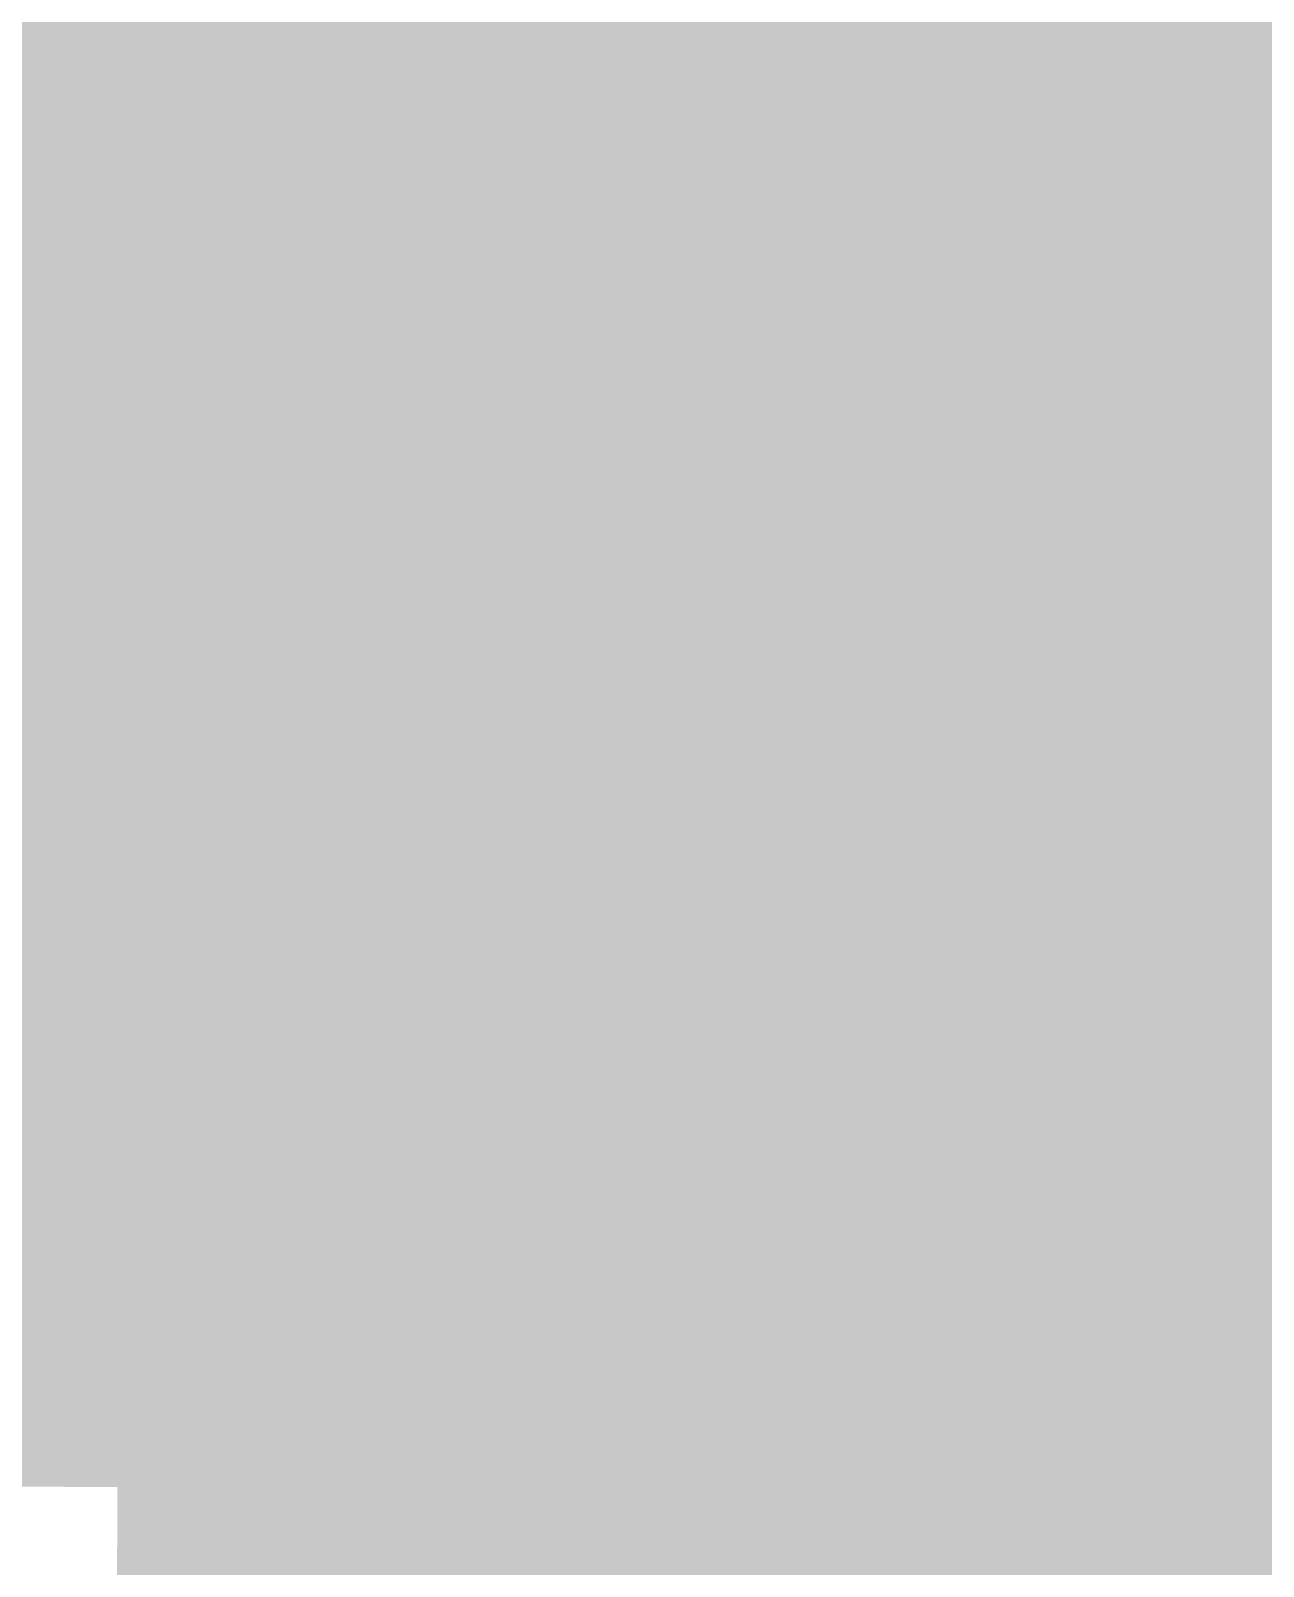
# Model space of a CAD drawing. Header units: inches. Extents: x 267136 to 306747, y 5028981 to 5062930.
# Drawn here: x 272851 to 275422, y 5036104 to 5039305 of the extents above; entities that cross this region are included whole.
import ezdxf

# ---------------------------------------------------------------- set-up
doc = ezdxf.new("R2010")
doc.units = ezdxf.units.IN
doc.header["$MEASUREMENT"] = 0

msp = doc.modelspace()

# ---------------------------------------------------------------- hatches: boundary and pattern name
for points in [[(273046.197, 5039047.092), (273013.629, 5039047.257), (272948.494, 5039047.587), (272883.357, 5039047.918), (272818.221, 5039048.249), (272753.086, 5039048.581), (272687.949, 5039048.914), (272622.814, 5039049.248), (272557.678, 5039049.582), (272557.797, 5039072.733), (272558.271, 5039165.342), (272558.748, 5039257.951), (272559.223, 5039350.559), (272559.461, 5039396.863), (272624.594, 5039396.529), (272689.725, 5039396.196), (272754.857, 5039395.863), (272819.99, 5039395.531), (272950.256, 5039394.869), (273015.387, 5039394.539), (273047.953, 5039394.375), (273047.719, 5039348.07), (273047.252, 5039255.461), (273046.314, 5039070.245), (273046.197, 5039047.092)], [(273534.717, 5039044.641), (273469.582, 5039044.966), (273404.445, 5039045.291), (273339.309, 5039045.617), (273274.174, 5039045.944), (273209.037, 5039046.271), (273143.902, 5039046.599), (273078.766, 5039046.928), (273046.197, 5039047.092), (273046.314, 5039070.245), (273047.252, 5039255.461), (273047.719, 5039348.07), (273047.953, 5039394.375), (273080.52, 5039394.209), (273145.652, 5039393.881), (273210.785, 5039393.553), (273275.916, 5039393.226), (273341.049, 5039392.899), (273406.182, 5039392.573), (273471.314, 5039392.248), (273536.447, 5039391.923), (273536.217, 5039345.619), (273535.754, 5039253.01), (273535.293, 5039160.402), (273534.832, 5039067.793), (273534.717, 5039044.641)], [(274023.238, 5039042.228), (273990.67, 5039042.388), (273860.396, 5039043.028), (273795.262, 5039043.349), (273730.125, 5039043.671), (273664.99, 5039043.994), (273599.854, 5039044.317), (273534.717, 5039044.641), (273534.832, 5039067.793), (273535.293, 5039160.402), (273535.754, 5039253.01), (273536.217, 5039345.619), (273536.447, 5039391.923), (273601.578, 5039391.599), (273731.844, 5039390.953), (273796.977, 5039390.631), (273862.107, 5039390.31), (273927.24, 5039389.989), (273992.373, 5039389.669), (274024.939, 5039389.51), (274024.713, 5039343.206), (274024.258, 5039250.597), (274023.805, 5039157.988), (274023.352, 5039065.38), (274023.238, 5039042.228)], [(274511.758, 5039039.853), (274446.621, 5039040.167), (274381.484, 5039040.482), (274316.35, 5039040.798), (274251.213, 5039041.115), (274186.078, 5039041.432), (274120.941, 5039041.75), (274055.805, 5039042.068), (274023.238, 5039042.228), (274023.352, 5039065.38), (274023.805, 5039157.988), (274024.258, 5039250.597), (274024.713, 5039343.206), (274024.939, 5039389.51), (274057.506, 5039389.351), (274122.639, 5039389.032), (274187.77, 5039388.714), (274252.902, 5039388.397), (274318.035, 5039388.08), (274383.168, 5039387.764), (274448.301, 5039387.449), (274513.432, 5039387.135), (274513.209, 5039340.831), (274512.762, 5039248.222), (274512.316, 5039155.613), (274511.869, 5039063.005), (274511.758, 5039039.853)], [(275000.277, 5039037.516), (274967.709, 5039037.67), (274902.572, 5039037.98), (274837.437, 5039038.291), (274772.301, 5039038.602), (274707.166, 5039038.913), (274642.029, 5039039.226), (274576.893, 5039039.539), (274511.758, 5039039.853), (274511.869, 5039063.005), (274512.316, 5039155.613), (274512.762, 5039248.222), (274513.209, 5039340.831), (274513.432, 5039387.135), (274578.564, 5039386.821), (274708.83, 5039386.195), (274773.961, 5039385.883), (274839.094, 5039385.572), (274904.227, 5039385.262), (274969.359, 5039384.952), (275001.926, 5039384.797), (275001.705, 5039338.493), (275001.266, 5039245.885), (275000.826, 5039153.276), (275000.387, 5039060.667), (275000.277, 5039037.516)], [(275488.797, 5039035.216), (275423.66, 5039035.521), (275358.525, 5039035.826), (275293.389, 5039036.131), (275228.254, 5039036.438), (275163.117, 5039036.745), (275097.98, 5039037.053), (275032.846, 5039037.361), (275000.277, 5039037.516), (275000.387, 5039060.667), (275000.826, 5039153.276), (275001.266, 5039245.885), (275001.705, 5039338.493), (275001.926, 5039384.797), (275034.492, 5039384.643), (275099.623, 5039384.334), (275229.889, 5039383.72), (275295.021, 5039383.414), (275360.154, 5039383.108), (275425.285, 5039382.803), (275490.418, 5039382.499), (275490.201, 5039336.194), (275489.77, 5039243.585), (275489.338, 5039150.977), (275488.904, 5039058.369), (275488.797, 5039035.216)], [(273044.441, 5038699.811), (273011.871, 5038699.976), (272946.732, 5038700.306), (272881.592, 5038700.636), (272816.453, 5038700.968), (272751.312, 5038701.3), (272686.174, 5038701.632), (272621.033, 5038701.966), (272555.895, 5038702.3), (272556.369, 5038794.908), (272556.846, 5038887.517), (272557.32, 5038980.125), (272557.678, 5039049.582), (272622.814, 5039049.248), (272687.949, 5039048.914), (272753.086, 5039048.581), (272818.221, 5039048.249), (272883.357, 5039047.918), (272948.494, 5039047.587), (273013.629, 5039047.257), (273046.197, 5039047.092), (273045.846, 5038977.636), (273045.379, 5038885.027), (273044.441, 5038699.811)], [(273532.988, 5038697.359), (273467.85, 5038697.684), (273402.709, 5038698.009), (273337.57, 5038698.335), (273272.43, 5038698.662), (273207.291, 5038698.989), (273142.15, 5038699.317), (273077.012, 5038699.646), (273044.441, 5038699.811), (273045.379, 5038885.027), (273045.846, 5038977.636), (273046.197, 5039047.092), (273078.766, 5039046.928), (273143.902, 5039046.599), (273209.037, 5039046.271), (273274.174, 5039045.944), (273339.309, 5039045.617), (273404.445, 5039045.291), (273469.582, 5039044.966), (273534.717, 5039044.641), (273534.371, 5038975.185), (273533.91, 5038882.576), (273533.449, 5038789.968), (273532.988, 5038697.359)], [(274021.535, 5038694.946), (273988.965, 5038695.105), (273923.826, 5038695.426), (273858.686, 5038695.746), (273793.547, 5038696.067), (273728.406, 5038696.39), (273663.268, 5038696.712), (273598.129, 5038697.035), (273532.988, 5038697.359), (273533.449, 5038789.968), (273533.91, 5038882.576), (273534.371, 5038975.185), (273534.717, 5039044.641), (273599.854, 5039044.317), (273664.99, 5039043.994), (273730.125, 5039043.671), (273795.262, 5039043.349), (273860.396, 5039043.028), (273990.67, 5039042.388), (274023.238, 5039042.228), (274022.896, 5038972.771), (274022.443, 5038880.163), (274021.988, 5038787.555), (274021.535, 5038694.946)], [(274510.082, 5038692.571), (274444.943, 5038692.886), (274379.803, 5038693.2), (274314.664, 5038693.517), (274249.523, 5038693.833), (274184.385, 5038694.15), (274119.244, 5038694.468), (274054.105, 5038694.786), (274021.535, 5038694.946), (274021.988, 5038787.555), (274022.443, 5038880.163), (274022.896, 5038972.771), (274023.238, 5039042.228), (274055.805, 5039042.068), (274120.941, 5039041.75), (274186.078, 5039041.432), (274251.213, 5039041.115), (274316.35, 5039040.798), (274381.484, 5039040.482), (274446.621, 5039040.167), (274511.758, 5039039.853), (274511.422, 5038970.396), (274510.977, 5038877.788), (274510.529, 5038785.18), (274510.082, 5038692.571)], [(274998.629, 5038690.233), (274966.059, 5038690.389), (274900.92, 5038690.698), (274835.779, 5038691.009), (274770.641, 5038691.319), (274705.502, 5038691.632), (274640.361, 5038691.944), (274575.223, 5038692.257), (274510.082, 5038692.571), (274510.529, 5038785.18), (274510.977, 5038877.788), (274511.422, 5038970.396), (274511.758, 5039039.853), (274576.893, 5039039.539), (274642.029, 5039039.226), (274707.166, 5039038.913), (274772.301, 5039038.602), (274837.437, 5039038.291), (274902.572, 5039037.98), (274967.709, 5039037.67), (275000.277, 5039037.516), (274999.947, 5038968.06), (274999.508, 5038875.45), (274999.068, 5038782.842), (274998.629, 5038690.233)], [(275487.176, 5038687.935), (275422.037, 5038688.239), (275356.896, 5038688.544), (275291.758, 5038688.85), (275226.617, 5038689.156), (275161.479, 5038689.463), (275096.338, 5038689.771), (275031.199, 5038690.079), (274998.629, 5038690.233), (274999.068, 5038782.842), (274999.508, 5038875.45), (274999.947, 5038968.06), (275000.277, 5039037.516), (275032.846, 5039037.361), (275097.98, 5039037.053), (275163.117, 5039036.745), (275228.254, 5039036.438), (275293.389, 5039036.131), (275358.525, 5039035.826), (275423.66, 5039035.521), (275488.797, 5039035.216), (275488.473, 5038965.76), (275488.041, 5038873.151), (275487.609, 5038780.543), (275487.176, 5038687.935)], [(273042.686, 5038352.529), (273010.113, 5038352.693), (272944.971, 5038353.023), (272879.828, 5038353.354), (272814.684, 5038353.686), (272749.541, 5038354.018), (272684.398, 5038354.351), (272619.254, 5038354.684), (272554.111, 5038355.018), (272554.469, 5038424.475), (272554.943, 5038517.083), (272555.42, 5038609.691), (272555.895, 5038702.3), (272621.033, 5038701.966), (272686.174, 5038701.632), (272751.312, 5038701.3), (272816.453, 5038700.968), (272881.592, 5038700.636), (272946.732, 5038700.306), (273011.871, 5038699.976), (273044.441, 5038699.811), (273043.973, 5038607.202), (273043.506, 5038514.594), (273043.037, 5038421.985), (273042.686, 5038352.529)], [(273531.26, 5038350.078), (273466.117, 5038350.402), (273400.973, 5038350.728), (273270.687, 5038351.38), (273205.543, 5038351.708), (273140.4, 5038352.035), (273075.258, 5038352.364), (273042.686, 5038352.529), (273043.037, 5038421.985), (273043.506, 5038514.594), (273043.973, 5038607.202), (273044.441, 5038699.811), (273077.012, 5038699.646), (273142.15, 5038699.317), (273207.291, 5038698.989), (273272.43, 5038698.662), (273337.57, 5038698.335), (273402.709, 5038698.009), (273467.85, 5038697.684), (273532.988, 5038697.359), (273532.066, 5038512.143), (273531.605, 5038419.534), (273531.26, 5038350.078)], [(274019.834, 5038347.664), (273987.262, 5038347.824), (273922.119, 5038348.144), (273856.975, 5038348.465), (273726.689, 5038349.107), (273661.547, 5038349.431), (273596.402, 5038349.754), (273531.26, 5038350.078), (273531.605, 5038419.534), (273532.066, 5038512.143), (273532.988, 5038697.359), (273598.129, 5038697.035), (273663.268, 5038696.712), (273728.406, 5038696.39), (273793.547, 5038696.067), (273858.686, 5038695.746), (273923.826, 5038695.426), (273988.965, 5038695.105), (274021.535, 5038694.946), (274021.082, 5038602.338), (274020.627, 5038509.729), (274020.174, 5038417.121), (274019.834, 5038347.664)], [(274508.408, 5038345.289), (274443.264, 5038345.604), (274378.121, 5038345.919), (274312.979, 5038346.234), (274247.834, 5038346.552), (274182.691, 5038346.868), (274117.549, 5038347.187), (274052.404, 5038347.505), (274019.834, 5038347.664), (274020.174, 5038417.121), (274020.627, 5038509.729), (274021.082, 5038602.338), (274021.535, 5038694.946), (274054.105, 5038694.786), (274119.244, 5038694.468), (274184.385, 5038694.15), (274249.523, 5038693.833), (274314.664, 5038693.517), (274379.803, 5038693.2), (274444.943, 5038692.886), (274510.082, 5038692.571), (274509.635, 5038599.963), (274509.189, 5038507.354), (274508.742, 5038414.745), (274508.408, 5038345.289)], [(274996.98, 5038342.952), (274964.41, 5038343.106), (274899.268, 5038343.416), (274834.123, 5038343.727), (274768.98, 5038344.038), (274703.838, 5038344.35), (274638.693, 5038344.662), (274573.551, 5038344.976), (274508.408, 5038345.289), (274508.742, 5038414.745), (274509.189, 5038507.354), (274509.635, 5038599.963), (274510.082, 5038692.571), (274575.223, 5038692.257), (274640.361, 5038691.944), (274705.502, 5038691.632), (274770.641, 5038691.319), (274835.779, 5038691.009), (274900.92, 5038690.698), (274966.059, 5038690.389), (274998.629, 5038690.233), (274998.189, 5038597.625), (274997.75, 5038505.017), (274997.311, 5038412.408), (274996.98, 5038342.952)], [(275485.555, 5038340.653), (275420.412, 5038340.957), (275355.27, 5038341.263), (275290.125, 5038341.568), (275224.982, 5038341.874), (275159.84, 5038342.182), (275094.695, 5038342.489), (275029.553, 5038342.798), (274996.98, 5038342.952), (274997.311, 5038412.408), (274997.75, 5038505.017), (274998.189, 5038597.625), (274998.629, 5038690.233), (275031.199, 5038690.079), (275096.338, 5038689.771), (275161.479, 5038689.463), (275226.617, 5038689.156), (275291.758, 5038688.85), (275356.896, 5038688.544), (275422.037, 5038688.239), (275487.176, 5038687.935), (275486.744, 5038595.326), (275486.312, 5038502.718), (275485.879, 5038410.109), (275485.555, 5038340.653)], [(273040.93, 5038005.247), (273008.355, 5038005.412), (272943.209, 5038005.742), (272878.062, 5038006.073), (272812.916, 5038006.404), (272747.77, 5038006.736), (272682.623, 5038007.069), (272617.477, 5038007.402), (272552.328, 5038007.736), (272552.566, 5038054.041), (272553.041, 5038146.649), (272553.518, 5038239.258), (272553.992, 5038331.866), (272554.111, 5038355.018), (272619.254, 5038354.684), (272684.398, 5038354.351), (272749.541, 5038354.018), (272814.684, 5038353.686), (272879.828, 5038353.354), (272944.971, 5038353.023), (273010.113, 5038352.693), (273042.686, 5038352.529), (273042.568, 5038329.377), (273042.1, 5038236.769), (273041.633, 5038144.16), (273041.164, 5038051.552), (273040.93, 5038005.247)], [(273529.531, 5038002.796), (273464.385, 5038003.121), (273399.236, 5038003.446), (273334.09, 5038003.772), (273268.943, 5038004.099), (273203.797, 5038004.426), (273138.65, 5038004.754), (273073.504, 5038005.083), (273040.93, 5038005.247), (273041.164, 5038051.552), (273041.633, 5038144.16), (273042.1, 5038236.769), (273042.568, 5038329.377), (273042.686, 5038352.529), (273075.258, 5038352.364), (273140.4, 5038352.035), (273205.543, 5038351.708), (273270.687, 5038351.38), (273400.973, 5038350.728), (273466.117, 5038350.402), (273531.26, 5038350.078), (273531.145, 5038326.926), (273530.684, 5038234.317), (273529.762, 5038049.101), (273529.531, 5038002.796)], [(274018.131, 5038000.383), (273985.559, 5038000.543), (273920.412, 5038000.862), (273855.266, 5038001.184), (273790.117, 5038001.505), (273724.971, 5038001.826), (273659.824, 5038002.149), (273594.678, 5038002.473), (273529.531, 5038002.796), (273529.762, 5038049.101), (273530.684, 5038234.317), (273531.145, 5038326.926), (273531.26, 5038350.078), (273596.402, 5038349.754), (273661.547, 5038349.431), (273726.689, 5038349.107), (273856.975, 5038348.465), (273922.119, 5038348.144), (273987.262, 5038347.824), (274019.834, 5038347.664), (274019.721, 5038324.513), (274019.266, 5038231.904), (274018.812, 5038139.296), (274018.359, 5038046.687), (274018.131, 5038000.383)], [(274506.732, 5037998.008), (274441.586, 5037998.322), (274376.439, 5037998.638), (274311.293, 5037998.953), (274246.146, 5037999.27), (274180.998, 5037999.587), (274115.852, 5037999.905), (274050.705, 5038000.224), (274018.131, 5038000.383), (274018.359, 5038046.687), (274018.812, 5038139.296), (274019.266, 5038231.904), (274019.721, 5038324.513), (274019.834, 5038347.664), (274052.404, 5038347.505), (274117.549, 5038347.187), (274182.691, 5038346.868), (274247.834, 5038346.552), (274312.979, 5038346.234), (274378.121, 5038345.919), (274443.264, 5038345.604), (274508.408, 5038345.289), (274508.295, 5038322.137), (274507.85, 5038229.528), (274507.402, 5038136.92), (274506.955, 5038044.312), (274506.732, 5037998.008)], [(274995.334, 5037995.671), (274962.76, 5037995.825), (274897.613, 5037996.135), (274832.467, 5037996.445), (274767.32, 5037996.757), (274702.174, 5037997.068), (274637.025, 5037997.381), (274571.879, 5037997.694), (274506.732, 5037998.008), (274506.955, 5038044.312), (274507.402, 5038136.92), (274507.85, 5038229.528), (274508.295, 5038322.137), (274508.408, 5038345.289), (274573.551, 5038344.976), (274638.693, 5038344.662), (274703.838, 5038344.35), (274768.98, 5038344.038), (274834.123, 5038343.727), (274899.268, 5038343.416), (274964.41, 5038343.106), (274996.98, 5038342.952), (274996.871, 5038319.8), (274996.432, 5038227.191), (274995.992, 5038134.583), (274995.553, 5038041.975), (274995.334, 5037995.671)], [(275483.936, 5037993.371), (275418.787, 5037993.676), (275353.641, 5037993.98), (275288.494, 5037994.286), (275223.348, 5037994.593), (275158.201, 5037994.9), (275093.055, 5037995.208), (275027.906, 5037995.517), (274995.334, 5037995.671), (274995.553, 5038041.975), (274995.992, 5038134.583), (274996.432, 5038227.191), (274996.871, 5038319.8), (274996.98, 5038342.952), (275029.553, 5038342.798), (275094.695, 5038342.489), (275159.84, 5038342.182), (275224.982, 5038341.874), (275290.125, 5038341.568), (275355.27, 5038341.263), (275420.412, 5038340.957), (275485.555, 5038340.653), (275485.447, 5038317.501), (275485.016, 5038224.893), (275484.582, 5038132.284), (275484.15, 5038039.676), (275483.936, 5037993.371)], [(273039.174, 5037657.966), (273006.6, 5037658.131), (272941.449, 5037658.461), (272876.299, 5037658.792), (272811.148, 5037659.123), (272745.998, 5037659.455), (272680.848, 5037659.788), (272615.697, 5037660.121), (272550.547, 5037660.455), (272550.664, 5037683.607), (272551.141, 5037776.216), (272551.615, 5037868.824), (272552.092, 5037961.433), (272552.328, 5038007.736), (272617.477, 5038007.402), (272682.623, 5038007.069), (272747.77, 5038006.736), (272812.916, 5038006.404), (272878.062, 5038006.073), (272943.209, 5038005.742), (273008.355, 5038005.412), (273040.93, 5038005.247), (273040.695, 5037958.943), (273040.227, 5037866.335), (273039.76, 5037773.727), (273039.291, 5037681.118), (273039.174, 5037657.966)], [(273527.803, 5037655.515), (273462.652, 5037655.84), (273397.502, 5037656.165), (273332.352, 5037656.491), (273267.201, 5037656.817), (273202.051, 5037657.145), (273136.9, 5037657.473), (273071.75, 5037657.802), (273039.174, 5037657.966), (273039.291, 5037681.118), (273039.76, 5037773.727), (273040.227, 5037866.335), (273040.695, 5037958.943), (273040.93, 5038005.247), (273073.504, 5038005.083), (273138.65, 5038004.754), (273203.797, 5038004.426), (273268.943, 5038004.099), (273334.09, 5038003.772), (273399.236, 5038003.446), (273464.385, 5038003.121), (273529.531, 5038002.796), (273529.301, 5037956.492), (273528.84, 5037863.884), (273528.379, 5037771.275), (273527.918, 5037678.667), (273527.803, 5037655.515)], [(274016.43, 5037653.102), (273983.855, 5037653.262), (273918.705, 5037653.581), (273853.555, 5037653.902), (273788.404, 5037654.224), (273723.254, 5037654.545), (273658.104, 5037654.868), (273592.953, 5037655.191), (273527.803, 5037655.515), (273527.918, 5037678.667), (273528.379, 5037771.275), (273528.84, 5037863.884), (273529.301, 5037956.492), (273529.531, 5038002.796), (273594.678, 5038002.473), (273659.824, 5038002.149), (273724.971, 5038001.826), (273790.117, 5038001.505), (273855.266, 5038001.184), (273920.412, 5038000.862), (273985.559, 5038000.543), (274018.131, 5038000.383), (274017.904, 5037954.079), (274017.451, 5037861.471), (274016.998, 5037768.862), (274016.543, 5037676.254), (274016.43, 5037653.102)], [(274505.059, 5037650.727), (274439.908, 5037651.041), (274374.758, 5037651.356), (274309.607, 5037651.672), (274244.457, 5037651.988), (274179.307, 5037652.306), (274114.156, 5037652.624), (274049.006, 5037652.942), (274016.43, 5037653.102), (274016.543, 5037676.254), (274016.998, 5037768.862), (274017.451, 5037861.471), (274017.904, 5037954.079), (274018.131, 5038000.383), (274050.705, 5038000.224), (274115.852, 5037999.905), (274180.998, 5037999.587), (274246.146, 5037999.27), (274311.293, 5037998.953), (274376.439, 5037998.638), (274441.586, 5037998.322), (274506.732, 5037998.008), (274506.51, 5037951.704), (274506.062, 5037859.096), (274505.617, 5037766.487), (274505.17, 5037673.879), (274505.059, 5037650.727)], [(274993.686, 5037648.39), (274961.111, 5037648.544), (274830.811, 5037649.164), (274765.66, 5037649.476), (274700.51, 5037649.787), (274635.359, 5037650.1), (274570.209, 5037650.413), (274505.059, 5037650.727), (274505.17, 5037673.879), (274505.617, 5037766.487), (274506.062, 5037859.096), (274506.51, 5037951.704), (274506.732, 5037998.008), (274571.879, 5037997.694), (274637.025, 5037997.381), (274702.174, 5037997.068), (274767.32, 5037996.757), (274832.467, 5037996.445), (274897.613, 5037996.135), (274962.76, 5037995.825), (274995.334, 5037995.671), (274995.113, 5037949.366), (274994.674, 5037856.758), (274994.234, 5037764.149), (274993.795, 5037671.541), (274993.686, 5037648.39)], [(275482.314, 5037646.09), (275417.164, 5037646.395), (275352.014, 5037646.699), (275286.863, 5037647.005), (275221.713, 5037647.312), (275156.562, 5037647.619), (275026.262, 5037648.235), (274993.686, 5037648.39), (274993.795, 5037671.541), (274994.234, 5037764.149), (274994.674, 5037856.758), (274995.113, 5037949.366), (274995.334, 5037995.671), (275027.906, 5037995.517), (275093.055, 5037995.208), (275158.201, 5037994.9), (275223.348, 5037994.593), (275288.494, 5037994.286), (275353.641, 5037993.98), (275418.787, 5037993.676), (275483.936, 5037993.371), (275483.719, 5037947.067), (275483.287, 5037854.459), (275482.854, 5037761.851), (275482.422, 5037669.242), (275482.314, 5037646.09)], [(273037.418, 5037310.686), (273004.842, 5037310.85), (272939.687, 5037311.18), (272809.379, 5037311.842), (272744.225, 5037312.174), (272679.072, 5037312.507), (272613.918, 5037312.84), (272548.764, 5037313.175), (272549.238, 5037405.782), (272549.715, 5037498.391), (272550.189, 5037590.999), (272550.547, 5037660.455), (272615.697, 5037660.121), (272680.848, 5037659.788), (272745.998, 5037659.455), (272811.148, 5037659.123), (272876.299, 5037658.792), (272941.449, 5037658.461), (273006.6, 5037658.131), (273039.174, 5037657.966), (273038.822, 5037588.51), (273038.355, 5037495.901), (273037.887, 5037403.293), (273037.418, 5037310.686)], [(273526.074, 5037308.234), (273460.92, 5037308.559), (273395.766, 5037308.884), (273330.611, 5037309.21), (273265.457, 5037309.536), (273200.303, 5037309.864), (273135.15, 5037310.191), (273069.996, 5037310.521), (273037.418, 5037310.686), (273037.887, 5037403.293), (273038.355, 5037495.901), (273038.822, 5037588.51), (273039.174, 5037657.966), (273071.75, 5037657.802), (273136.9, 5037657.473), (273202.051, 5037657.145), (273267.201, 5037656.817), (273332.352, 5037656.491), (273397.502, 5037656.165), (273462.652, 5037655.84), (273527.803, 5037655.515), (273527.457, 5037586.059), (273526.996, 5037493.45), (273526.074, 5037308.234)], [(274014.729, 5037305.82), (273982.152, 5037305.98), (273916.998, 5037306.301), (273851.844, 5037306.621), (273786.689, 5037306.942), (273721.535, 5037307.264), (273591.227, 5037307.91), (273526.074, 5037308.234), (273526.996, 5037493.45), (273527.457, 5037586.059), (273527.803, 5037655.515), (273592.953, 5037655.191), (273658.104, 5037654.868), (273723.254, 5037654.545), (273788.404, 5037654.224), (273853.555, 5037653.902), (273918.705, 5037653.581), (273983.855, 5037653.262), (274016.43, 5037653.102), (274016.09, 5037583.646), (274015.637, 5037491.037), (274015.182, 5037398.429), (274014.729, 5037305.82)], [(274503.383, 5037303.445), (274438.229, 5037303.76), (274373.076, 5037304.075), (274307.922, 5037304.391), (274242.768, 5037304.708), (274177.613, 5037305.024), (274112.459, 5037305.343), (274047.305, 5037305.661), (274014.729, 5037305.82), (274015.182, 5037398.429), (274015.637, 5037491.037), (274016.09, 5037583.646), (274016.43, 5037653.102), (274049.006, 5037652.942), (274114.156, 5037652.624), (274179.307, 5037652.306), (274244.457, 5037651.988), (274309.607, 5037651.672), (274374.758, 5037651.356), (274439.908, 5037651.041), (274505.059, 5037650.727), (274504.723, 5037581.271), (274504.277, 5037488.662), (274503.83, 5037396.054), (274503.383, 5037303.445)], [(274992.039, 5037301.108), (274959.461, 5037301.263), (274894.307, 5037301.572), (274829.154, 5037301.883), (274764, 5037302.194), (274698.846, 5037302.506), (274633.691, 5037302.818), (274568.537, 5037303.132), (274503.383, 5037303.445), (274503.83, 5037396.054), (274504.277, 5037488.662), (274504.723, 5037581.271), (274505.059, 5037650.727), (274570.209, 5037650.413), (274635.359, 5037650.1), (274700.51, 5037649.787), (274765.66, 5037649.476), (274830.811, 5037649.164), (274961.111, 5037648.544), (274993.686, 5037648.39), (274993.357, 5037578.934), (274992.918, 5037486.325), (274992.479, 5037393.717), (274992.039, 5037301.108)], [(275480.693, 5037298.81), (275415.539, 5037299.113), (275350.385, 5037299.419), (275285.232, 5037299.725), (275220.078, 5037300.03), (275089.77, 5037300.646), (275024.615, 5037300.954), (274992.039, 5037301.108), (274992.479, 5037393.717), (274992.918, 5037486.325), (274993.357, 5037578.934), (274993.686, 5037648.39), (275026.262, 5037648.235), (275156.562, 5037647.619), (275221.713, 5037647.312), (275286.863, 5037647.005), (275352.014, 5037646.699), (275417.164, 5037646.395), (275482.314, 5037646.09), (275481.99, 5037576.634), (275481.559, 5037484.025), (275481.125, 5037391.417), (275480.693, 5037298.81)], [(273035.662, 5036963.404), (273003.084, 5036963.569), (272937.926, 5036963.899), (272872.77, 5036964.229), (272807.611, 5036964.562), (272742.453, 5036964.894), (272677.297, 5036965.226), (272612.139, 5036965.56), (272546.98, 5036965.894), (272547.338, 5037035.35), (272547.812, 5037127.958), (272548.289, 5037220.566), (272548.764, 5037313.175), (272613.918, 5037312.84), (272679.072, 5037312.507), (272744.225, 5037312.174), (272809.379, 5037311.842), (272939.687, 5037311.18), (273004.842, 5037310.85), (273037.418, 5037310.686), (273036.951, 5037218.077), (273036.482, 5037125.469), (273036.014, 5037032.86), (273035.662, 5036963.404)], [(273524.346, 5036960.953), (273459.187, 5036961.277), (273394.029, 5036961.603), (273328.873, 5036961.929), (273198.557, 5036962.583), (273133.398, 5036962.911), (273068.242, 5036963.239), (273035.662, 5036963.404), (273036.014, 5037032.86), (273036.482, 5037125.469), (273036.951, 5037218.077), (273037.418, 5037310.686), (273069.996, 5037310.521), (273135.15, 5037310.191), (273200.303, 5037309.864), (273265.457, 5037309.536), (273330.611, 5037309.21), (273395.766, 5037308.884), (273526.074, 5037308.234), (273525.152, 5037123.018), (273524.691, 5037030.409), (273524.346, 5036960.953)], [(274013.027, 5036958.54), (273980.447, 5036958.699), (273915.291, 5036959.02), (273850.133, 5036959.34), (273784.975, 5036959.661), (273719.818, 5036959.983), (273589.502, 5036960.629), (273524.346, 5036960.953), (273524.691, 5037030.409), (273525.152, 5037123.018), (273526.074, 5037308.234), (273591.227, 5037307.91), (273721.535, 5037307.264), (273786.689, 5037306.942), (273851.844, 5037306.621), (273916.998, 5037306.301), (273982.152, 5037305.98), (274014.729, 5037305.82), (274014.275, 5037213.213), (274013.82, 5037120.604), (274013.367, 5037027.996), (274013.027, 5036958.54)], [(274501.709, 5036956.165), (274436.551, 5036956.479), (274371.395, 5036956.794), (274306.236, 5036957.11), (274241.078, 5036957.427), (274175.922, 5036957.744), (274110.764, 5036958.062), (274045.605, 5036958.38), (274013.027, 5036958.54), (274013.367, 5037027.996), (274013.82, 5037120.604), (274014.275, 5037213.213), (274014.729, 5037305.82), (274047.305, 5037305.661), (274112.459, 5037305.343), (274177.613, 5037305.024), (274242.768, 5037304.708), (274307.922, 5037304.391), (274373.076, 5037304.075), (274438.229, 5037303.76), (274503.383, 5037303.445), (274502.937, 5037210.837), (274502.043, 5037025.621), (274501.709, 5036956.165)], [(274990.391, 5036953.827), (274957.812, 5036953.982), (274892.654, 5036954.292), (274827.496, 5036954.603), (274762.34, 5036954.913), (274697.182, 5036955.226), (274632.023, 5036955.538), (274566.867, 5036955.851), (274501.709, 5036956.165), (274502.043, 5037025.621), (274502.937, 5037210.837), (274503.383, 5037303.445), (274568.537, 5037303.132), (274633.691, 5037302.818), (274698.846, 5037302.506), (274764, 5037302.194), (274829.154, 5037301.883), (274894.307, 5037301.572), (274959.461, 5037301.263), (274992.039, 5037301.108), (274991.6, 5037208.5), (274991.16, 5037115.892), (274990.721, 5037023.283), (274990.391, 5036953.827)], [(275479.072, 5036951.528), (275413.916, 5036951.833), (275283.6, 5036952.443), (275218.443, 5036952.75), (275088.127, 5036953.364), (275022.971, 5036953.673), (274990.391, 5036953.827), (274990.721, 5037023.283), (274991.16, 5037115.892), (274991.6, 5037208.5), (274992.039, 5037301.108), (275024.615, 5037300.954), (275089.77, 5037300.646), (275220.078, 5037300.03), (275285.232, 5037299.725), (275350.385, 5037299.419), (275415.539, 5037299.113), (275480.693, 5037298.81), (275480.262, 5037206.201), (275479.83, 5037113.593), (275479.396, 5037020.984), (275479.072, 5036951.528)], [(273033.908, 5036616.124), (273001.326, 5036616.288), (272936.166, 5036616.618), (272871.004, 5036616.949), (272805.844, 5036617.28), (272740.682, 5036617.612), (272675.521, 5036617.945), (272610.359, 5036618.278), (272545.199, 5036618.613), (272545.436, 5036664.917), (272545.912, 5036757.525), (272546.387, 5036850.133), (272546.861, 5036942.741), (272546.98, 5036965.894), (272612.139, 5036965.56), (272677.297, 5036965.226), (272742.453, 5036964.894), (272807.611, 5036964.562), (272872.77, 5036964.229), (272937.926, 5036963.899), (273003.084, 5036963.569), (273035.662, 5036963.404), (273035.547, 5036940.252), (273035.078, 5036847.645), (273034.609, 5036755.036), (273034.143, 5036662.428), (273033.908, 5036616.124)], [(273522.617, 5036613.673), (273457.455, 5036613.997), (273392.295, 5036614.322), (273327.133, 5036614.648), (273261.973, 5036614.975), (273196.811, 5036615.303), (273131.648, 5036615.63), (273066.488, 5036615.959), (273033.908, 5036616.124), (273034.143, 5036662.428), (273034.609, 5036755.036), (273035.078, 5036847.645), (273035.547, 5036940.252), (273035.662, 5036963.404), (273068.242, 5036963.239), (273133.398, 5036962.911), (273198.557, 5036962.583), (273328.873, 5036961.929), (273394.029, 5036961.603), (273459.187, 5036961.277), (273524.346, 5036960.953), (273524.23, 5036937.801), (273523.77, 5036845.192), (273523.309, 5036752.585), (273522.848, 5036659.977), (273522.617, 5036613.673)], [(274011.326, 5036611.259), (273978.744, 5036611.419), (273913.584, 5036611.739), (273848.422, 5036612.06), (273783.262, 5036612.381), (273718.1, 5036612.702), (273652.939, 5036613.025), (273587.777, 5036613.349), (273522.617, 5036613.673), (273522.848, 5036659.977), (273523.309, 5036752.585), (273523.77, 5036845.192), (273524.23, 5036937.801), (273524.346, 5036960.953), (273589.502, 5036960.629), (273719.818, 5036959.983), (273784.975, 5036959.661), (273850.133, 5036959.34), (273915.291, 5036959.02), (273980.447, 5036958.699), (274013.027, 5036958.54), (274012.914, 5036935.388), (274012.459, 5036842.779), (274012.006, 5036750.172), (274011.553, 5036657.563), (274011.326, 5036611.259)], [(274500.035, 5036608.884), (274434.873, 5036609.198), (274369.713, 5036609.514), (274304.551, 5036609.829), (274239.391, 5036610.146), (274174.229, 5036610.463), (274109.068, 5036610.781), (274043.906, 5036611.1), (274011.326, 5036611.259), (274011.553, 5036657.563), (274012.006, 5036750.172), (274012.459, 5036842.779), (274012.914, 5036935.388), (274013.027, 5036958.54), (274045.605, 5036958.38), (274110.764, 5036958.062), (274175.922, 5036957.744), (274241.078, 5036957.427), (274306.236, 5036957.11), (274371.395, 5036956.794), (274436.551, 5036956.479), (274501.709, 5036956.165), (274501.598, 5036933.013), (274501.15, 5036840.404), (274500.705, 5036747.796), (274500.258, 5036655.188), (274500.035, 5036608.884)], [(274988.744, 5036606.547), (274956.162, 5036606.701), (274891.002, 5036607.011), (274825.84, 5036607.321), (274760.68, 5036607.633), (274695.518, 5036607.944), (274630.357, 5036608.257), (274565.195, 5036608.57), (274500.035, 5036608.884), (274500.258, 5036655.188), (274500.705, 5036747.796), (274501.15, 5036840.404), (274501.598, 5036933.013), (274501.709, 5036956.165), (274566.867, 5036955.851), (274632.023, 5036955.538), (274697.182, 5036955.226), (274762.34, 5036954.913), (274827.496, 5036954.603), (274892.654, 5036954.292), (274990.391, 5036953.827), (274990.281, 5036930.676), (274989.842, 5036838.067), (274989.402, 5036745.459), (274988.963, 5036652.851), (274988.744, 5036606.547)], [(275477.453, 5036604.247), (275412.291, 5036604.552), (275347.131, 5036604.856), (275281.969, 5036605.163), (275216.809, 5036605.469), (275151.646, 5036605.776), (275086.486, 5036606.084), (275021.324, 5036606.393), (274988.744, 5036606.547), (274988.963, 5036652.851), (274989.402, 5036745.459), (274989.842, 5036838.067), (274990.281, 5036930.676), (274990.391, 5036953.827), (275022.971, 5036953.673), (275088.127, 5036953.364), (275218.443, 5036952.75), (275283.6, 5036952.443), (275413.916, 5036951.833), (275479.072, 5036951.528), (275478.965, 5036928.376), (275478.533, 5036835.768), (275478.102, 5036743.16), (275477.668, 5036650.552), (275477.453, 5036604.247)], [(273032.152, 5036268.843), (272999.57, 5036269.008), (272934.404, 5036269.338), (272804.076, 5036270), (272738.91, 5036270.332), (272608.582, 5036270.998), (272543.416, 5036271.332), (272543.535, 5036294.484), (272544.01, 5036387.093), (272544.486, 5036479.7), (272544.961, 5036572.309), (272545.199, 5036618.613), (272610.359, 5036618.278), (272675.521, 5036617.945), (272740.682, 5036617.612), (272805.844, 5036617.28), (272871.004, 5036616.949), (272936.166, 5036616.618), (273001.326, 5036616.288), (273033.908, 5036616.124), (273033.674, 5036569.819), (273033.205, 5036477.211), (273032.738, 5036384.604), (273032.27, 5036291.995), (273032.152, 5036268.843)], [(273520.889, 5036266.392), (273455.723, 5036266.717), (273390.559, 5036267.042), (273325.395, 5036267.368), (273260.229, 5036267.694), (273195.064, 5036268.021), (273129.9, 5036268.35), (273064.734, 5036268.679), (273032.152, 5036268.843), (273032.27, 5036291.995), (273032.738, 5036384.604), (273033.205, 5036477.211), (273033.674, 5036569.819), (273033.908, 5036616.124), (273066.488, 5036615.959), (273131.648, 5036615.63), (273196.811, 5036615.303), (273261.973, 5036614.975), (273327.133, 5036614.648), (273392.295, 5036614.322), (273457.455, 5036613.997), (273522.617, 5036613.673), (273522.387, 5036567.368), (273521.004, 5036289.544), (273520.889, 5036266.392)], [(274009.625, 5036263.979), (273977.041, 5036264.139), (273911.877, 5036264.458), (273846.713, 5036264.779), (273781.547, 5036265.101), (273716.383, 5036265.422), (273651.219, 5036265.745), (273586.053, 5036266.068), (273520.889, 5036266.392), (273521.004, 5036289.544), (273522.387, 5036567.368), (273522.617, 5036613.673), (273587.777, 5036613.349), (273652.939, 5036613.025), (273718.1, 5036612.702), (273783.262, 5036612.381), (273848.422, 5036612.06), (273913.584, 5036611.739), (273978.744, 5036611.419), (274011.326, 5036611.259), (274011.1, 5036564.955), (274010.645, 5036472.347), (274010.191, 5036379.739), (274009.738, 5036287.131), (274009.625, 5036263.979)], [(274498.359, 5036261.604), (274433.195, 5036261.918), (274368.031, 5036262.233), (274302.865, 5036262.549), (274237.701, 5036262.865), (274172.537, 5036263.183), (274107.371, 5036263.501), (274042.207, 5036263.819), (274009.625, 5036263.979), (274009.738, 5036287.131), (274010.191, 5036379.739), (274010.645, 5036472.347), (274011.1, 5036564.955), (274011.326, 5036611.259), (274043.906, 5036611.1), (274109.068, 5036610.781), (274174.229, 5036610.463), (274239.391, 5036610.146), (274304.551, 5036609.829), (274369.713, 5036609.514), (274434.873, 5036609.198), (274500.035, 5036608.884), (274499.811, 5036562.58), (274499.365, 5036469.972), (274498.918, 5036377.363), (274498.473, 5036284.756), (274498.359, 5036261.604)], [(274987.096, 5036259.267), (274954.514, 5036259.421), (274889.35, 5036259.73), (274824.184, 5036260.041), (274759.02, 5036260.353), (274693.855, 5036260.664), (274628.689, 5036260.977), (274563.525, 5036261.29), (274498.359, 5036261.604), (274498.473, 5036284.756), (274498.918, 5036377.363), (274499.365, 5036469.972), (274499.811, 5036562.58), (274500.035, 5036608.884), (274565.195, 5036608.57), (274630.357, 5036608.257), (274695.518, 5036607.944), (274760.68, 5036607.633), (274825.84, 5036607.321), (274891.002, 5036607.011), (274956.162, 5036606.701), (274988.744, 5036606.547), (274988.523, 5036560.242), (274988.084, 5036467.635), (274987.645, 5036375.026), (274987.207, 5036282.418), (274987.096, 5036259.267)], [(275475.832, 5036256.967), (275410.668, 5036257.271), (275345.502, 5036257.576), (275215.174, 5036258.188), (275150.008, 5036258.496), (275084.844, 5036258.804), (275019.678, 5036259.111), (274987.096, 5036259.267), (274987.207, 5036282.418), (274987.645, 5036375.026), (274988.084, 5036467.635), (274988.523, 5036560.242), (274988.744, 5036606.547), (275021.324, 5036606.393), (275086.486, 5036606.084), (275151.646, 5036605.776), (275216.809, 5036605.469), (275281.969, 5036605.163), (275347.131, 5036604.856), (275412.291, 5036604.552), (275477.453, 5036604.247), (275477.236, 5036557.943), (275476.805, 5036465.335), (275476.373, 5036372.728), (275475.939, 5036280.119), (275475.832, 5036256.967)], [(273519.16, 5035919.111), (273453.992, 5035919.437), (273388.824, 5035919.762), (273323.654, 5035920.088), (273258.486, 5035920.414), (273193.318, 5035920.741), (273128.15, 5035921.069), (273062.98, 5035921.398), (273030.396, 5035921.562), (273030.865, 5036014.171), (273031.334, 5036106.779), (273031.801, 5036199.387), (273032.152, 5036268.843), (273064.734, 5036268.679), (273129.9, 5036268.35), (273195.064, 5036268.021), (273260.229, 5036267.694), (273325.395, 5036267.368), (273390.559, 5036267.042), (273455.723, 5036266.717), (273520.889, 5036266.392), (273520.543, 5036196.936), (273519.621, 5036011.72), (273519.16, 5035919.111)], [(274007.924, 5035916.698), (273975.338, 5035916.858), (273910.17, 5035917.178), (273779.834, 5035917.82), (273714.666, 5035918.142), (273649.496, 5035918.465), (273519.16, 5035919.111), (273519.621, 5036011.72), (273520.543, 5036196.936), (273520.889, 5036266.392), (273586.053, 5036266.068), (273651.219, 5036265.745), (273716.383, 5036265.422), (273781.547, 5036265.101), (273846.713, 5036264.779), (273911.877, 5036264.458), (273977.041, 5036264.139), (274009.625, 5036263.979), (274009.283, 5036194.522), (274008.83, 5036101.914), (274008.377, 5036009.307), (274007.924, 5035916.698)], [(274496.686, 5035914.323), (274431.518, 5035914.638), (274366.35, 5035914.953), (274301.182, 5035915.269), (274236.012, 5035915.585), (274170.844, 5035915.902), (274105.676, 5035916.221), (274007.924, 5035916.698), (274008.377, 5036009.307), (274008.83, 5036101.914), (274009.283, 5036194.522), (274009.625, 5036263.979), (274042.207, 5036263.819), (274107.371, 5036263.501), (274172.537, 5036263.183), (274237.701, 5036262.865), (274302.865, 5036262.549), (274368.031, 5036262.233), (274433.195, 5036261.918), (274498.359, 5036261.604), (274498.025, 5036192.147), (274497.578, 5036099.539), (274497.133, 5036006.932), (274496.686, 5035914.323)], [(274985.449, 5035911.986), (274952.865, 5035912.141), (274887.697, 5035912.45), (274822.527, 5035912.761), (274757.359, 5035913.072), (274627.023, 5035913.696), (274561.854, 5035914.01), (274496.686, 5035914.323), (274497.133, 5036006.932), (274497.578, 5036099.539), (274498.025, 5036192.147), (274498.359, 5036261.604), (274563.525, 5036261.29), (274628.689, 5036260.977), (274693.855, 5036260.664), (274759.02, 5036260.353), (274824.184, 5036260.041), (274889.35, 5036259.73), (274954.514, 5036259.421), (274987.096, 5036259.267), (274986.768, 5036189.811), (274986.328, 5036097.202), (274985.889, 5036004.594), (274985.449, 5035911.986)], [(275474.213, 5035909.687), (275409.043, 5035909.991), (275343.875, 5035910.296), (275213.539, 5035910.908), (275148.369, 5035911.215), (275018.033, 5035911.831), (274985.449, 5035911.986), (274985.889, 5036004.594), (274986.328, 5036097.202), (274986.768, 5036189.811), (274987.096, 5036259.267), (275019.678, 5036259.111), (275084.844, 5036258.804), (275150.008, 5036258.496), (275215.174, 5036258.188), (275345.502, 5036257.576), (275410.668, 5036257.271), (275475.832, 5036256.967), (275475.076, 5036094.903), (275474.645, 5036002.295), (275474.213, 5035909.687)]]:
    msp.add_hatch(color=256).paths.add_polyline_path(points, flags=0)

doc.saveas('drawing.dxf')
